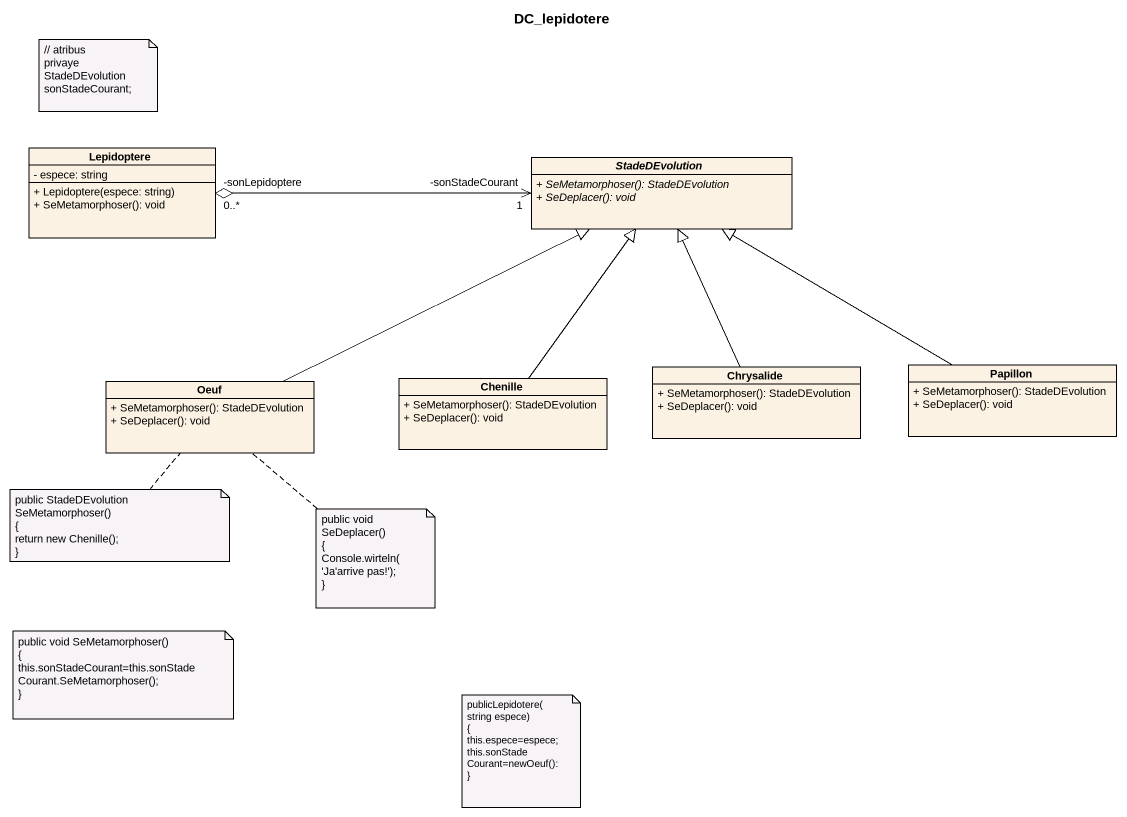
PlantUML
@startuml
title DC_lepidotere
hide circle
hide empty members
skinparam classAttributeIconSize 0
class Lepidoptere {
  - espece: string
  + Lepidoptere(espece: string)
  + SeMetamorphoser(): void
}
abstract class StadeDEvolution {
  {abstract} + SeMetamorphoser(): StadeDEvolution
  {abstract} + SeDeplacer(): void
}
class Oeuf {
  + SeMetamorphoser(): StadeDEvolution
  + SeDeplacer(): void
}
class Chenille {
  + SeMetamorphoser(): StadeDEvolution
  + SeDeplacer(): void
}
class Chrysalide {
  + SeMetamorphoser(): StadeDEvolution
  + SeDeplacer(): void
}
class Papillon {
  + SeMetamorphoser(): StadeDEvolution
  + SeDeplacer(): void
}
StadeDEvolution "-sonStadeCourant\n1" <-left-o "-sonLepidoptere\n0..*" Lepidoptere
Oeuf -right-|> StadeDEvolution
Chenille -up-|> StadeDEvolution
Chrysalide -up-|> StadeDEvolution
Papillon -left-|> StadeDEvolution
note as N1
  // atribus
  privaye
  StadeDEvolution
  sonStadeCourant;
end note
note bottom of Oeuf
  public StadeDEvolution SeMetamorphoser()
  {
  return new Chenille();
  ~}
end note
note bottom of Oeuf
  public void SeDeplacer()
  {
  Console.wirteln('Ja'arrive pas!');
  ~}
end note
note as N4
  public void SeMetamorphoser()
  {
  this.sonStadeCourant=this.sonStadeCourant.SeMetamorphoser();
  ~}
end note
note as N5
  publicLepidotere(string espece)
  {
  this.espece=espece;
  this.sonStadeCourant=newOeuf():
  ~}
end note
@enduml
